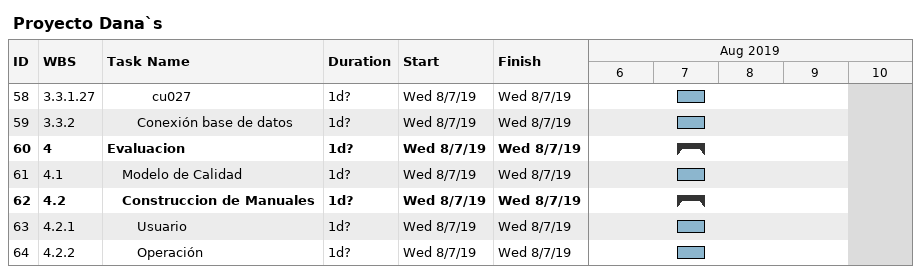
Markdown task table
Proyecto Dana`s

| ID | WBS | Task | Duration | Start | Finish |
|---|---|---|---|---|---|
| 58 | 3.3.1.27 | cu027 | 1d? | 2019-08-07 | 2019-08-07 |
| 59 | 3.3.2 | Conexión base de datos | 1d? | 2019-08-07 | 2019-08-07 |
| 60 | 4 | **Evaluacion** | 1d? | 2019-08-07 | 2019-08-07 |
| 61 | 4.1 | Modelo de Calidad | 1d? | 2019-08-07 | 2019-08-07 |
| 62 | 4.2 | **Construccion de Manuales** | 1d? | 2019-08-07 | 2019-08-07 |
| 63 | 4.2.1 | Usuario | 1d? | 2019-08-07 | 2019-08-07 |
| 64 | 4.2.2 | Operación | 1d? | 2019-08-07 | 2019-08-07 |
